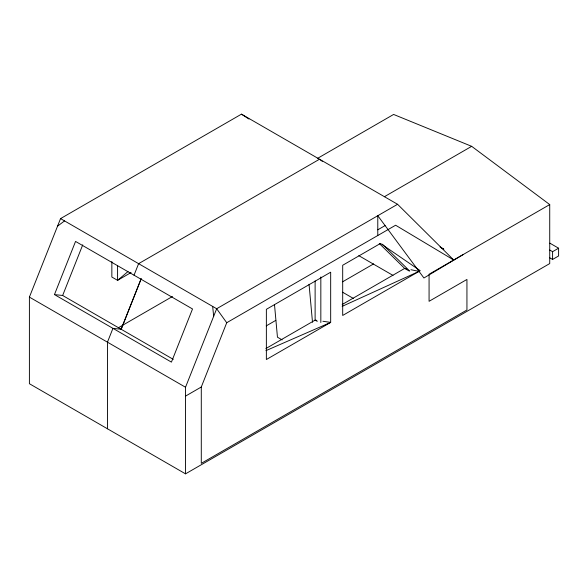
<?xml version="1.0" encoding="UTF-8"?>
<svg xmlns="http://www.w3.org/2000/svg" width="588" height="588" viewBox="0 0 588 588"><rect width="100%" height="100%" fill="white"/><g stroke="black" fill="none" stroke-linecap="round" stroke-linejoin="round"><path stroke-width="0.88" d="M549.729 204.58L549.729 263.571L185.521 473.847L29.4 383.714L29.4 297.109L60.549 218.604L241.462 114.153L397.576 204.286L453.715 260.014L395.606 225.226L226.725 322.731L201.287 387.014L201.287 463.351L466.938 309.986L466.938 279.447L429.071 301.306L429.071 274.243L549.729 204.58L471.672 146.331L393.615 114.447L317.344 158.481M54.456 294.588L75.551 241.433L192.519 308.965L171.431 362.12L54.456 294.588L62.644 295.477L173.291 359.364M62.644 295.477L82.732 244.851M134.035 275.199L138.606 263.667L319.519 159.223L322.32 161.347M121.128 329.412L141.216 278.631L121.128 329.243L112.94 328.354L107.457 342.179L107.457 428.777M185.521 473.847L185.521 387.242L216.671 308.737L397.576 204.286M128 271.546L117.578 280.344L111.852 277.036L111.852 261.535M57.543 226.174L64.548 220.912M463.131 254.575L423.919 277.999L377.783 215.715L377.783 235.516M131.073 272.545L117.578 280.344L117.578 265.754M118.357 327.736L172.446 296.514M384.383 196.723L471.672 146.331M377.783 229.812L385.096 225.594M266.254 325.877L275.801 320.372M342.606 281.799L373.63 263.887M265.894 348.552L315.117 320.137L316.844 320.386M342.165 304.518L404.669 268.429L406.462 268.804M185.521 396.121L201.287 387.014M549.729 250.025L552.588 251.679L558.6 248.209L558.6 255.971L552.588 259.44L549.729 257.794M342.172 306.355L419.024 271.391L410.946 269.723M265.938 350.654L330.676 322.4L330.676 272.2L266.364 309.325L266.364 359.525L330.676 322.4L322.893 321.269M549.876 243.167L558.6 248.209M441.015 247.607L443.874 249.253L440.089 246.989M408.961 270.906L404.669 268.429L379.26 243.461M358.82 255.67L393.005 275.404M342.576 292.207L353.55 298.542M317.263 321.371L315.117 320.137L315.117 280.932M282.159 339.908L277.455 337.196L274.5 304.628M60.549 218.604L216.671 308.737L226.725 322.731M29.4 297.109L185.521 387.242M241.462 114.153L248.908 119.019M451.525 258.382L453.715 260.014M382.376 244.204L409.74 271.097M212.672 306.429L213.664 316.307M309.053 284.291L312.507 322.283M552.588 251.679L552.588 259.44M320.835 276.941L320.835 322.525M380.487 243.439L342.694 265.261L342.694 315.455L420.222 270.693L380.487 243.439"/></g></svg>
